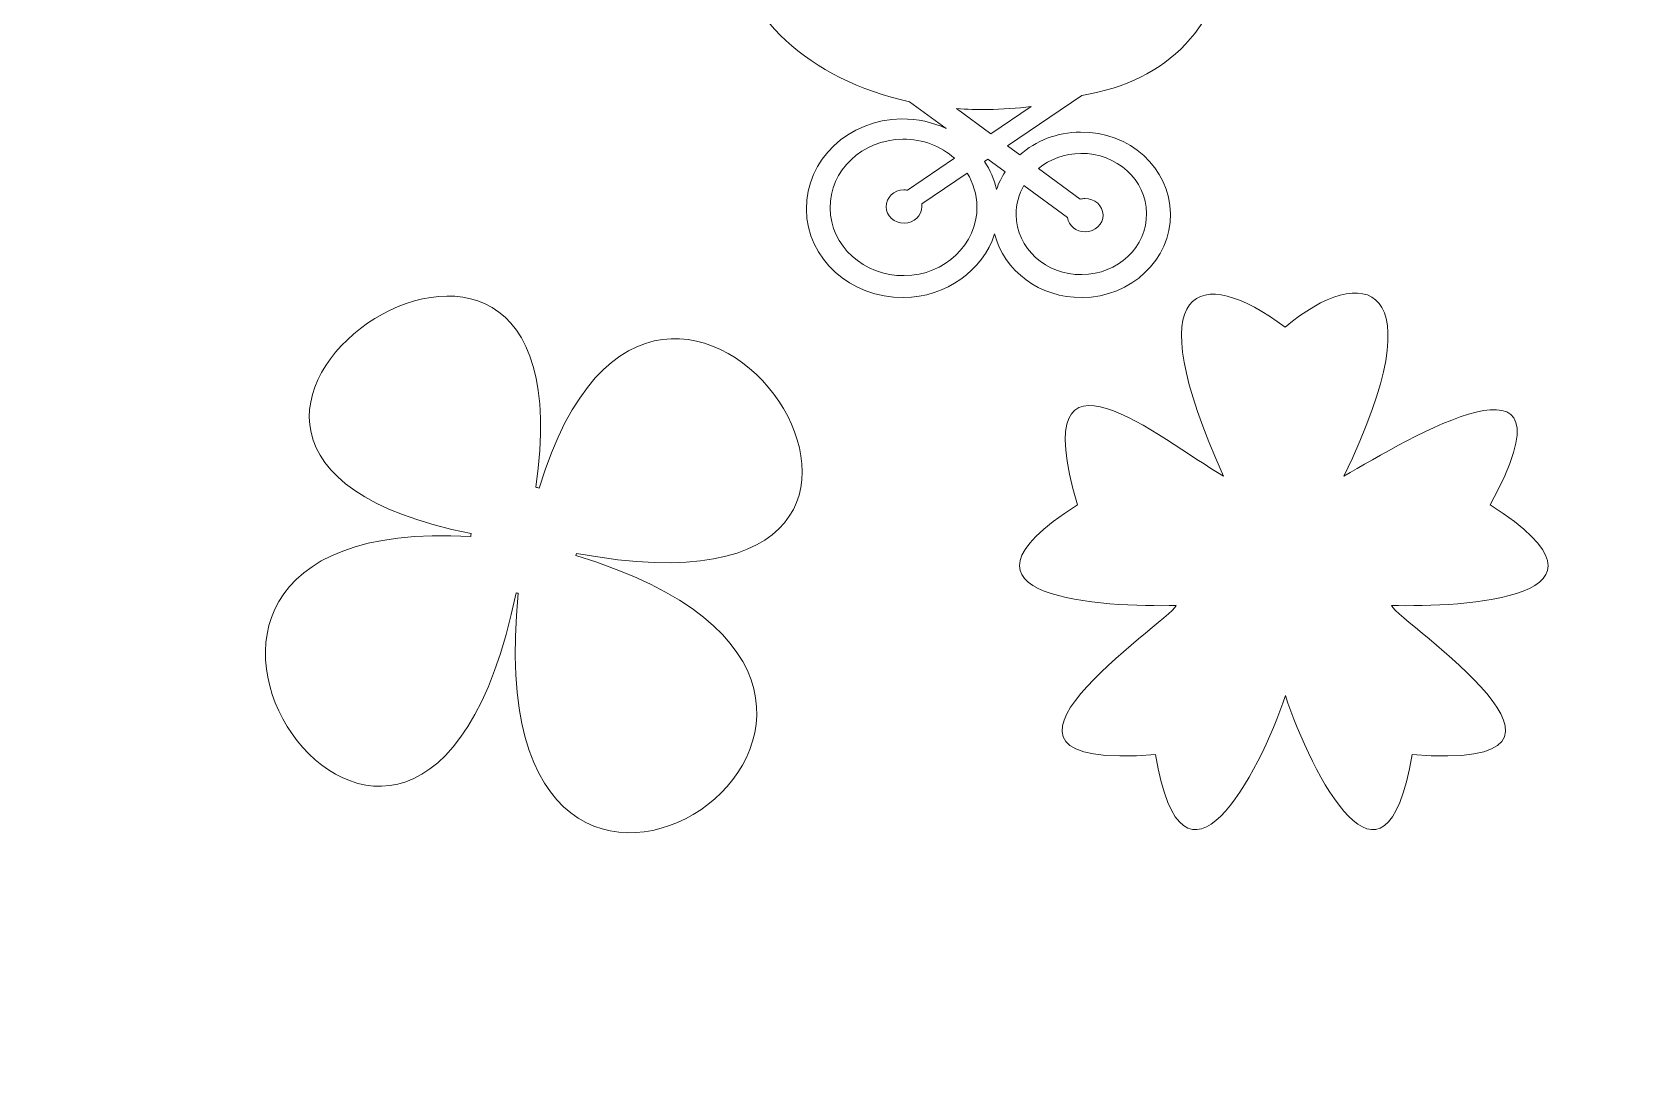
# Model space of a CAD drawing. Header units: millimetres. Extents: x -860 to 152, y -164 to 223.
# Drawn here: x -468.2 to -228.8, y -163.9 to -7.5 of the extents above; entities that cross this region are included whole.
import ezdxf

# ---------------------------------------------------------------- set-up
doc = ezdxf.new("R2010")
doc.units = ezdxf.units.MM
doc.header["$MEASUREMENT"] = 0
doc.layers.add('Camada 1', color=7, linetype='Continuous')

msp = doc.modelspace()

# ---------------------------------------------------------------- linework, layer by layer
at = {"layer": 'Camada 1', "color": 250, "lineweight": 9}
for points, knots in [([(-326.4612, 32.9478), (-326.4612, 32.9478), (-326.707, 8.5258), (-326.707, 8.5258), (-326.707, 8.5258), (-326.707, 8.5258), (-292.2185, 8.5284), (-292.2185, 8.5284), (-292.2185, 8.5284), (-292.2185, 8.5284), (-290.1517, 16.1427), (-290.1517, 16.1427), (-290.1517, 16.1427), (-290.1517, 16.1427), (-289.5178, 18.5719), (-289.5178, 18.5719), (-289.5178, 18.5719), (-289.0763, 20.264), (-286.2161, 21.5152), (-283.4697, 21.1434), (-283.4697, 21.1434), (-278.0096, 20.4042), (-277.9205, 14.4028), (-281.2007, 11.462), (-281.2007, 11.462), (-281.2007, 11.462), (-283.0705, 9.9117), (-283.0705, 9.9117), (-283.0705, 9.9117), (-283.0705, 9.9117), (-284.7942, 12.6499), (-284.7942, 12.6499), (-284.7942, 12.6499), (-284.7942, 12.6499), (-283.692, 13.395), (-283.692, 13.395), (-283.692, 13.395), (-279.9719, 16.8682), (-286.0665, 18.8945), (-286.8746, 15.7123), (-286.8746, 15.7123), (-286.8746, 15.7123), (-288.9975, 7.3565), (-288.9975, 7.3565), (-288.9975, 7.3565), (-291.1966, -6.8724), (-298.7333, -14.6777), (-311.7635, -16.9337), (-311.7635, -16.9337), (-311.7635, -16.9337), (-322.851, -24.4407), (-322.851, -24.4407), (-322.851, -24.4407), (-322.851, -24.4407), (-321.011, -25.7903), (-321.011, -25.7903), (-321.011, -25.7903), (-318.6606, -23.7041), (-315.4874, -22.4083), (-311.9837, -22.3713), (-311.9837, -22.3713), (-304.6525, -22.2938), (-298.6506, -27.7542), (-298.5785, -34.5673), (-298.5785, -34.5673), (-298.5066, -41.3807), (-304.3917, -46.9666), (-311.7229, -47.0441), (-311.7229, -47.0441), (-318.0472, -47.111), (-323.3813, -43.0569), (-324.7742, -37.5681), (-324.7742, -37.5681), (-326.5364, -42.9987), (-331.9304, -46.9834), (-338.3528, -47.0513), (-338.3528, -47.0513), (-346.2657, -47.1349), (-352.7436, -41.2416), (-352.8213, -33.8879), (-352.8213, -33.8879), (-352.8991, -26.5344), (-346.5472, -20.5054), (-338.6343, -20.4217), (-338.6343, -20.4217), (-336.2443, -20.3965), (-333.9851, -20.9164), (-331.9937, -21.8576), (-331.9937, -21.8576), (-331.9937, -21.8576), (-337.4575, -17.8497), (-337.4575, -17.8497), (-337.4575, -17.8497), (-352.3233, -14.5974), (-363.1358, -4.9458), (-363.2575, 6.5706), (-363.2575, 6.5706), (-363.4093, 20.9221), (-346.9739, 32.731), (-326.4612, 32.9478)], [0, 0, 0, 0, 0.03846154, 0.03846154, 0.03846154, 0.03846154, 0.07692308, 0.07692308, 0.07692308, 0.07692308, 0.11538462, 0.11538462, 0.11538462, 0.11538462, 0.15384615, 0.15384615, 0.15384615, 0.15384615, 0.19230769, 0.19230769, 0.19230769, 0.19230769, 0.23076923, 0.23076923, 0.23076923, 0.23076923, 0.26923077, 0.26923077, 0.26923077, 0.26923077, 0.30769231, 0.30769231, 0.30769231, 0.30769231, 0.34615385, 0.34615385, 0.34615385, 0.34615385, 0.38461538, 0.38461538, 0.38461538, 0.38461538, 0.42307692, 0.42307692, 0.42307692, 0.42307692, 0.46153846, 0.46153846, 0.46153846, 0.46153846, 0.5, 0.5, 0.5, 0.5, 0.53846154, 0.53846154, 0.53846154, 0.53846154, 0.57692308, 0.57692308, 0.57692308, 0.57692308, 0.61538462, 0.61538462, 0.61538462, 0.61538462, 0.65384615, 0.65384615, 0.65384615, 0.65384615, 0.69230769, 0.69230769, 0.69230769, 0.69230769, 0.73076923, 0.73076923, 0.73076923, 0.73076923, 0.76923077, 0.76923077, 0.76923077, 0.76923077, 0.80769231, 0.80769231, 0.80769231, 0.80769231, 0.84615385, 0.84615385, 0.84615385, 0.84615385, 0.88461538, 0.88461538, 0.88461538, 0.88461538, 0.92307692, 0.92307692, 0.92307692, 0.92307692, 1, 1, 1, 1]), ([(-402.7795, -82.2189), (-465.961, -69.6989), (-383.9234, -13.4733), (-393.1574, -75.3095), (-393.1574, -75.3095), (-392.9901, -75.3451), (-392.8238, -75.3865), (-392.659, -75.4327), (-392.659, -75.4327), (-374.1984, -15.0087), (-317.7033, -98.1209), (-387.0715, -85.1735), (-387.0715, -85.1735), (-387.101, -85.2865), (-387.1333, -85.3985), (-387.1675, -85.5099), (-387.1675, -85.5099), (-318.6598, -106.1887), (-403.2304, -163.9433), (-395.7487, -91.1035), (-395.7487, -91.1035), (-395.8563, -91.0909), (-395.9633, -91.0761), (-396.0702, -91.0593), (-396.0702, -91.0593), (-410.7372, -162.2238), (-468.1882, -78.7283), (-402.8194, -82.6733), (-402.8194, -82.6733), (-402.8103, -82.5214), (-402.7972, -82.3701), (-402.7795, -82.2189)], [0, 0, 0, 0, 0.11111111, 0.11111111, 0.11111111, 0.11111111, 0.22222222, 0.22222222, 0.22222222, 0.22222222, 0.33333333, 0.33333333, 0.33333333, 0.33333333, 0.44444444, 0.44444444, 0.44444444, 0.44444444, 0.55555556, 0.55555556, 0.55555556, 0.55555556, 0.66666667, 0.66666667, 0.66666667, 0.66666667, 0.77777778, 0.77777778, 0.77777778, 0.77777778, 1, 1, 1, 1]), ([(-319.3309, -18.5546), (-321.4434, -18.8389), (-323.6189, -18.9987), (-325.8414, -19.0222), (-325.8414, -19.0222), (-327.3988, -19.0387), (-328.9344, -18.9869), (-330.4428, -18.8724), (-330.4428, -18.8724), (-330.4428, -18.8724), (-325.3344, -22.6194), (-325.3344, -22.6194), (-325.3344, -22.6194), (-325.3344, -22.6194), (-319.3309, -18.5546), (-319.3309, -18.5546)], [0, 0, 0, 0, 0.2, 0.2, 0.2, 0.2, 0.4, 0.4, 0.4, 0.4, 0.6, 0.6, 0.6, 0.6, 1, 1, 1, 1]), ([(-328.8654, -28.5131), (-328.8654, -28.5131), (-335.6396, -33.0998), (-335.6396, -33.0998), (-335.6396, -33.0998), (-335.621, -33.214), (-335.6108, -33.3309), (-335.6095, -33.4497), (-335.6095, -33.4497), (-335.5951, -34.8195), (-336.7781, -35.9424), (-338.252, -35.958), (-338.252, -35.958), (-339.726, -35.9736), (-340.9326, -34.8759), (-340.9471, -33.5061), (-340.9471, -33.5061), (-340.9615, -32.1364), (-339.7784, -31.0134), (-338.3046, -30.9977), (-338.3046, -30.9977), (-338.1227, -30.9958), (-337.9452, -31.0109), (-337.7731, -31.0412), (-337.7731, -31.0412), (-337.7731, -31.0412), (-330.7446, -26.2823), (-330.7446, -26.2823), (-330.7446, -26.2823), (-332.7394, -24.4943), (-335.4625, -23.4068), (-338.4551, -23.4385), (-338.4551, -23.4385), (-344.4996, -23.5023), (-349.3519, -28.1079), (-349.2924, -33.7253), (-349.2924, -33.7253), (-349.2331, -39.3428), (-344.2845, -43.8446), (-338.24, -43.7807), (-338.24, -43.7807), (-332.1956, -43.7168), (-327.3433, -39.1114), (-327.4027, -33.4939), (-327.4027, -33.4939), (-327.4219, -31.6782), (-327.9529, -29.9793), (-328.8654, -28.5131)], [0, 0, 0, 0, 0.07692308, 0.07692308, 0.07692308, 0.07692308, 0.15384615, 0.15384615, 0.15384615, 0.15384615, 0.23076923, 0.23076923, 0.23076923, 0.23076923, 0.30769231, 0.30769231, 0.30769231, 0.30769231, 0.38461538, 0.38461538, 0.38461538, 0.38461538, 0.46153846, 0.46153846, 0.46153846, 0.46153846, 0.53846154, 0.53846154, 0.53846154, 0.53846154, 0.61538462, 0.61538462, 0.61538462, 0.61538462, 0.69230769, 0.69230769, 0.69230769, 0.69230769, 0.76923077, 0.76923077, 0.76923077, 0.76923077, 0.84615385, 0.84615385, 0.84615385, 0.84615385, 1, 1, 1, 1]), ([(-318.2593, -27.8087), (-318.2593, -27.8087), (-312.0222, -32.3835), (-312.0222, -32.3835), (-312.0222, -32.3835), (-311.797, -32.3234), (-311.5599, -32.2901), (-311.3143, -32.2876), (-311.3143, -32.2876), (-309.8404, -32.2719), (-308.6339, -33.3696), (-308.6194, -34.7395), (-308.6194, -34.7395), (-308.6049, -36.1092), (-309.7879, -37.2321), (-311.2619, -37.2477), (-311.2619, -37.2477), (-312.6232, -37.2621), (-313.7566, -36.3268), (-313.9331, -35.1046), (-313.9331, -35.1046), (-313.9331, -35.1046), (-320.4258, -30.3425), (-320.4258, -30.3425), (-320.4258, -30.3425), (-321.1743, -31.6397), (-321.5926, -33.1246), (-321.5759, -34.6995), (-321.5759, -34.6995), (-321.5233, -39.6895), (-317.1274, -43.6888), (-311.7581, -43.6321), (-311.7581, -43.6321), (-306.3886, -43.5753), (-302.0783, -39.4839), (-302.1311, -34.494), (-302.1311, -34.494), (-302.1839, -29.504), (-306.5796, -25.5049), (-311.9492, -25.5617), (-311.9492, -25.5617), (-314.3684, -25.5873), (-316.5724, -26.4319), (-318.2593, -27.8087)], [0, 0, 0, 0, 0.08333333, 0.08333333, 0.08333333, 0.08333333, 0.16666667, 0.16666667, 0.16666667, 0.16666667, 0.25, 0.25, 0.25, 0.25, 0.33333333, 0.33333333, 0.33333333, 0.33333333, 0.41666667, 0.41666667, 0.41666667, 0.41666667, 0.5, 0.5, 0.5, 0.5, 0.58333333, 0.58333333, 0.58333333, 0.58333333, 0.66666667, 0.66666667, 0.66666667, 0.66666667, 0.75, 0.75, 0.75, 0.75, 0.83333333, 0.83333333, 0.83333333, 0.83333333, 1, 1, 1, 1]), ([(-323.1958, -28.3108), (-323.1958, -28.3108), (-325.7739, -26.4197), (-325.7739, -26.4197), (-325.7739, -26.4197), (-325.7739, -26.4197), (-326.276, -26.7596), (-326.276, -26.7596), (-326.276, -26.7596), (-325.4419, -28.0202), (-324.8274, -29.4208), (-324.4831, -30.9156), (-324.4831, -30.9156), (-324.1621, -29.9958), (-323.728, -29.1226), (-323.1958, -28.3108)], [0, 0, 0, 0, 0.2, 0.2, 0.2, 0.2, 0.4, 0.4, 0.4, 0.4, 0.6, 0.6, 0.6, 0.6, 1, 1, 1, 1]), ([(-281.4511, -106.3734), (-285.3425, -118.0931), (-296.7715, -139.6395), (-300.7913, -115.1434), (-300.7913, -115.1434), (-333.1911, -117.8402), (-299.1041, -95.6276), (-297.7189, -92.9534), (-297.7189, -92.9534), (-308.3515, -93.1459), (-334.5914, -92.0268), (-312.4486, -77.9368), (-312.4486, -77.9368), (-320.4014, -50.8212), (-300.1232, -68.1856), (-290.6475, -73.6566), (-290.6475, -73.6566), (-303.775, -44.7897), (-294.169, -41.8947), (-281.4756, -51.4591), (-281.4756, -51.4591), (-270.0315, -41.6852), (-258.5534, -44.3707), (-272.7227, -73.6566), (-272.7227, -73.6566), (-263.2469, -68.1856), (-236.9353, -52.2782), (-250.9215, -77.9368), (-250.9215, -77.9368), (-228.7788, -92.0268), (-255.0187, -93.1459), (-265.6513, -92.9534), (-265.6513, -92.9534), (-264.266, -95.6276), (-230.1791, -117.8402), (-262.5789, -115.1434), (-262.5789, -115.1434), (-266.5986, -139.6395), (-277.5596, -118.0931), (-281.4511, -106.3734)], [0, 0, 0, 0, 0.09090909, 0.09090909, 0.09090909, 0.09090909, 0.18181818, 0.18181818, 0.18181818, 0.18181818, 0.27272727, 0.27272727, 0.27272727, 0.27272727, 0.36363636, 0.36363636, 0.36363636, 0.36363636, 0.45454545, 0.45454545, 0.45454545, 0.45454545, 0.54545455, 0.54545455, 0.54545455, 0.54545455, 0.63636364, 0.63636364, 0.63636364, 0.63636364, 0.72727273, 0.72727273, 0.72727273, 0.72727273, 0.81818182, 0.81818182, 0.81818182, 0.81818182, 1, 1, 1, 1])]:
    msp.add_open_spline(points, degree=3, knots=knots, dxfattribs=at)

doc.saveas('drawing.dxf')
